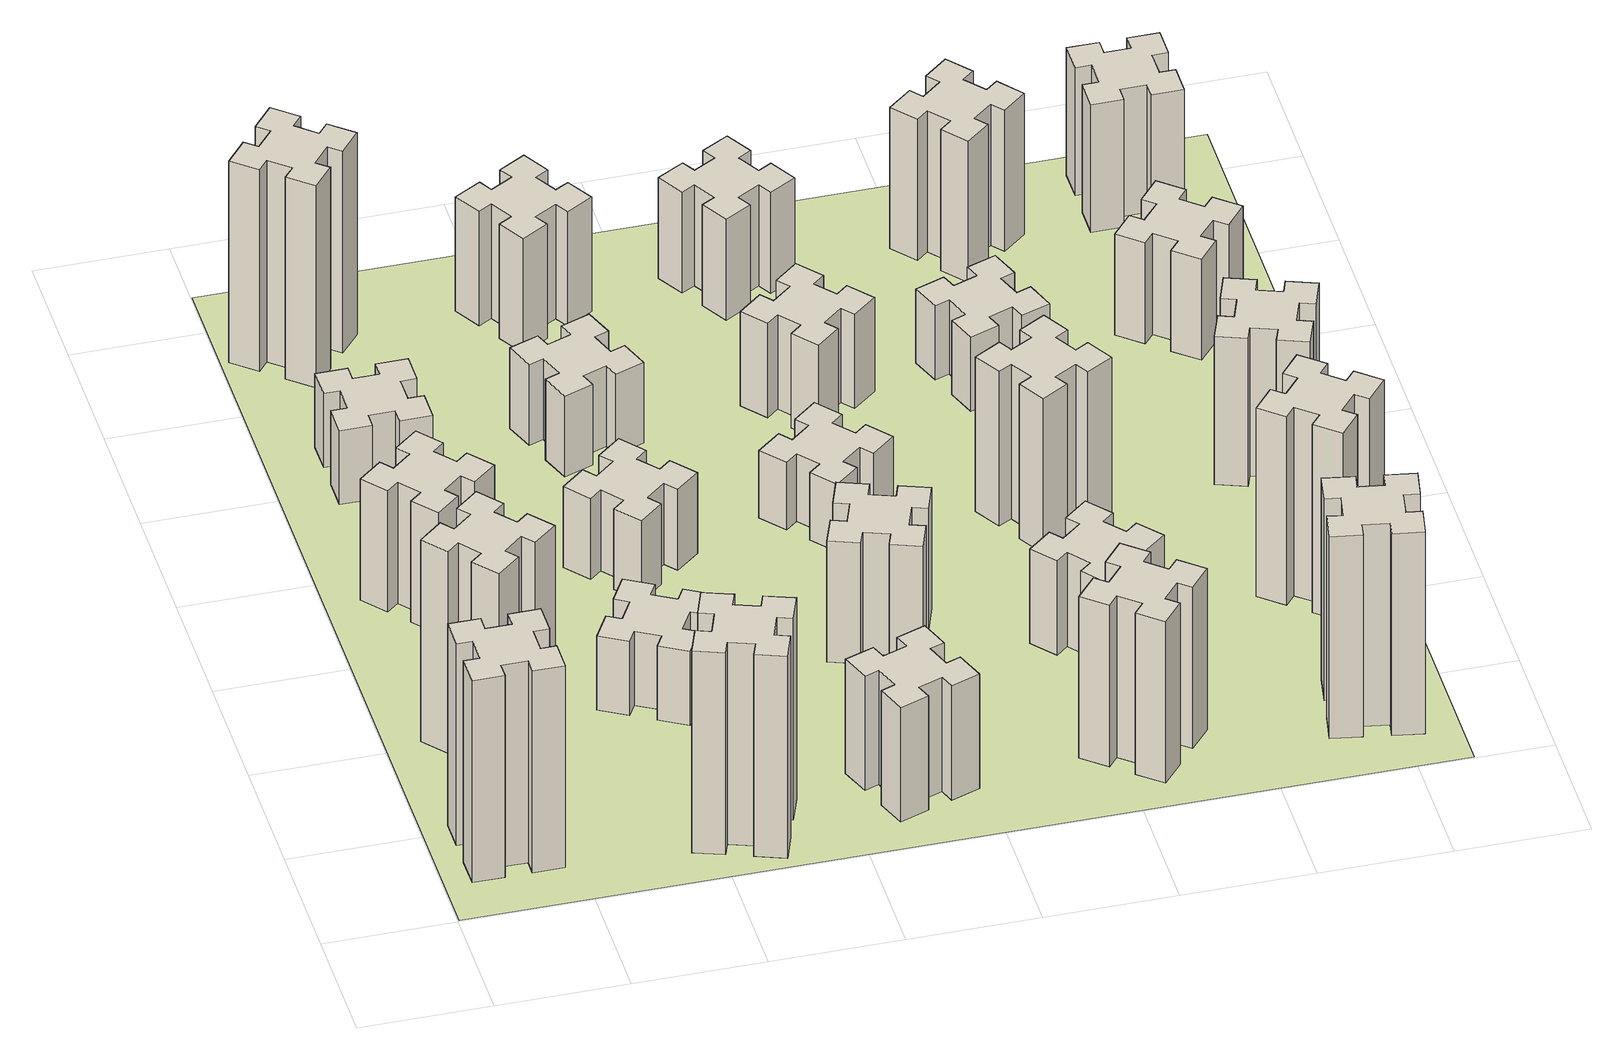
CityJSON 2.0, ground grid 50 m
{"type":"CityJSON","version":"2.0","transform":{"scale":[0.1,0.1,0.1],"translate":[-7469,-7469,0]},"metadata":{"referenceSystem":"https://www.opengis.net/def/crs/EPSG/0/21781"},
"CityObjects":{
"building1":{"type":"Building","attributes":{"class":"1000","function":"1000","usage":"1000","yearOfConstruction":2016,"roofType":"1000","measuredHeight":90,"storeysAboveGround":30,"storeysBelowGround":0},"geometry":[{"type":"Solid","lod":"1","boundaries":[[[[0,1,2,3,4,5,6,7,8,9,10,11,12,13,14,15,16,17,18,19]],[[17,16,20,21]],[[16,15,22,20]],[[15,14,23,22]],[[14,13,24,23]],[[13,12,25,24]],[[12,11,26,25]],[[11,10,27,26]],[[10,9,28,27]],[[9,8,29,28]],[[8,7,30,29]],[[7,6,31,30]],[[6,5,32,31]],[[5,4,33,32]],[[4,3,34,33]],[[3,2,35,34]],[[2,1,36,35]],[[1,0,37,36]],[[0,19,38,37]],[[19,18,39,38]],[[18,17,21,39]],[[24,25,26,27,28,29,30,31,32,33,34,35,36,37,38,39,21,20,22,23]]]]}]},
"building2":{"type":"Building","attributes":{"class":"1000","function":"1000","usage":"1000","yearOfConstruction":2016,"roofType":"1000","measuredHeight":90,"storeysAboveGround":30,"storeysBelowGround":0},"geometry":[{"type":"Solid","lod":"1","boundaries":[[[[40,41,42,43,44,45,46,47,48,49,50,51,52,53,54,55,56,57,58,59]],[[57,56,60,61]],[[56,55,62,60]],[[55,54,63,62]],[[54,53,64,63]],[[53,52,65,64]],[[52,51,66,65]],[[51,50,67,66]],[[50,49,68,67]],[[49,48,69,68]],[[48,47,70,69]],[[47,46,71,70]],[[46,45,72,71]],[[45,44,73,72]],[[44,43,74,73]],[[43,42,75,74]],[[42,41,76,75]],[[41,40,77,76]],[[40,59,78,77]],[[59,58,79,78]],[[58,57,61,79]],[[64,65,66,67,68,69,70,71,72,73,74,75,76,77,78,79,61,60,62,63]]]]}]},
"building3":{"type":"Building","attributes":{"class":"1000","function":"1000","usage":"1000","yearOfConstruction":2016,"roofType":"1000","measuredHeight":54,"storeysAboveGround":30,"storeysBelowGround":0},"geometry":[{"type":"Solid","lod":"1","boundaries":[[[[80,81,82,83,84,85,86,87,88,89,90,91,92,93,94,95,96,97,98,99]],[[97,96,100,101]],[[96,95,102,100]],[[95,94,103,102]],[[94,93,104,103]],[[93,92,105,104]],[[92,91,106,105]],[[91,90,107,106]],[[90,89,108,107]],[[89,88,109,108]],[[88,87,110,109]],[[87,86,111,110]],[[86,85,112,111]],[[85,84,113,112]],[[84,83,114,113]],[[83,82,115,114]],[[82,81,116,115]],[[81,80,117,116]],[[80,99,118,117]],[[99,98,119,118]],[[98,97,101,119]],[[104,105,106,107,108,109,110,111,112,113,114,115,116,117,118,119,101,100,102,103]]]]}]},
"building4":{"type":"Building","attributes":{"class":"1000","function":"1000","usage":"1000","yearOfConstruction":2016,"roofType":"1000","measuredHeight":33,"storeysAboveGround":30,"storeysBelowGround":0},"geometry":[{"type":"Solid","lod":"1","boundaries":[[[[120,121,122,123,124,125,126,127,128,129,130,131,132,133,134,135,136,137,138,139]],[[137,136,140,141]],[[136,135,142,140]],[[135,134,143,142]],[[134,133,144,143]],[[133,132,145,144]],[[132,131,146,145]],[[131,130,147,146]],[[130,129,148,147]],[[129,128,149,148]],[[128,127,150,149]],[[127,126,151,150]],[[126,125,152,151]],[[125,124,153,152]],[[124,123,154,153]],[[123,122,155,154]],[[122,121,156,155]],[[121,120,157,156]],[[120,139,158,157]],[[139,138,159,158]],[[138,137,141,159]],[[144,145,146,147,148,149,150,151,152,153,154,155,156,157,158,159,141,140,142,143]]]]}]},
"building5":{"type":"Building","attributes":{"class":"1000","function":"1000","usage":"1000","yearOfConstruction":2016,"roofType":"1000","measuredHeight":90,"storeysAboveGround":30,"storeysBelowGround":0},"geometry":[{"type":"Solid","lod":"1","boundaries":[[[[160,161,162,163,164,165,166,167,168,169,170,171,172,173,174,175,176,177,178,179]],[[177,176,180,181]],[[176,175,182,180]],[[175,174,183,182]],[[174,173,184,183]],[[173,172,185,184]],[[172,171,186,185]],[[171,170,187,186]],[[170,169,188,187]],[[169,168,189,188]],[[168,167,190,189]],[[167,166,191,190]],[[166,165,192,191]],[[165,164,193,192]],[[164,163,194,193]],[[163,162,195,194]],[[162,161,196,195]],[[161,160,197,196]],[[160,179,198,197]],[[179,178,199,198]],[[178,177,181,199]],[[184,185,186,187,188,189,190,191,192,193,194,195,196,197,198,199,181,180,182,183]]]]}]},
"building6":{"type":"Building","attributes":{"class":"1000","function":"1000","usage":"1000","yearOfConstruction":2016,"roofType":"1000","measuredHeight":90,"storeysAboveGround":30,"storeysBelowGround":0},"geometry":[{"type":"Solid","lod":"1","boundaries":[[[[200,201,202,203,204,205,206,207,208,209,210,211,212,213,214,215,216,217,218,219]],[[217,216,220,221]],[[216,215,222,220]],[[215,214,223,222]],[[214,213,224,223]],[[213,212,225,224]],[[212,211,226,225]],[[211,210,227,226]],[[210,209,228,227]],[[209,208,229,228]],[[208,207,230,229]],[[207,206,231,230]],[[206,205,232,231]],[[205,204,233,232]],[[204,203,234,233]],[[203,202,235,234]],[[202,201,236,235]],[[201,200,237,236]],[[200,219,238,237]],[[219,218,239,238]],[[218,217,221,239]],[[224,225,226,227,228,229,230,231,232,233,234,235,236,237,238,239,221,220,222,223]]]]}]},
"building7":{"type":"Building","attributes":{"class":"1000","function":"1000","usage":"1000","yearOfConstruction":2016,"roofType":"1000","measuredHeight":33,"storeysAboveGround":30,"storeysBelowGround":0},"geometry":[{"type":"Solid","lod":"1","boundaries":[[[[240,241,242,243,244,245,246,247,248,249,250,251,252,253,254,255,256,257,258,259]],[[257,256,260,261]],[[256,255,262,260]],[[255,254,263,262]],[[254,253,264,263]],[[253,252,265,264]],[[252,251,266,265]],[[251,250,267,266]],[[250,249,268,267]],[[249,248,269,268]],[[248,247,270,269]],[[247,246,271,270]],[[246,245,272,271]],[[245,244,273,272]],[[244,243,274,273]],[[243,242,275,274]],[[242,241,276,275]],[[241,240,277,276]],[[240,259,278,277]],[[259,258,279,278]],[[258,257,261,279]],[[264,265,266,267,268,269,270,271,272,273,274,275,276,277,278,279,261,260,262,263]]]]}]},
"building8":{"type":"Building","attributes":{"class":"1000","function":"1000","usage":"1000","yearOfConstruction":2016,"roofType":"1000","measuredHeight":36,"storeysAboveGround":30,"storeysBelowGround":0},"geometry":[{"type":"Solid","lod":"1","boundaries":[[[[280,281,282,283,284,285,286,287,288,289,290,291,292,293,294,295,296,297,298,299]],[[297,296,300,301]],[[296,295,302,300]],[[295,294,303,302]],[[294,293,304,303]],[[293,292,305,304]],[[292,291,306,305]],[[291,290,307,306]],[[290,289,308,307]],[[289,288,309,308]],[[288,287,310,309]],[[287,286,311,310]],[[286,285,312,311]],[[285,284,313,312]],[[284,283,314,313]],[[283,282,315,314]],[[282,281,316,315]],[[281,280,317,316]],[[280,299,318,317]],[[299,298,319,318]],[[298,297,301,319]],[[304,305,306,307,308,309,310,311,312,313,314,315,316,317,318,319,301,300,302,303]]]]}]},
"building9":{"type":"Building","attributes":{"class":"1000","function":"1000","usage":"1000","yearOfConstruction":2016,"roofType":"1000","measuredHeight":51,"storeysAboveGround":30,"storeysBelowGround":0},"geometry":[{"type":"Solid","lod":"1","boundaries":[[[[320,321,322,323,324,325,326,327,328,329,330,331,332,333,334,335,336,337,338,339]],[[337,336,340,341]],[[336,335,342,340]],[[335,334,343,342]],[[334,333,344,343]],[[333,332,345,344]],[[332,331,346,345]],[[331,330,347,346]],[[330,329,348,347]],[[329,328,349,348]],[[328,327,350,349]],[[327,326,351,350]],[[326,325,352,351]],[[325,324,353,352]],[[324,323,354,353]],[[323,322,355,354]],[[322,321,356,355]],[[321,320,357,356]],[[320,339,358,357]],[[339,338,359,358]],[[338,337,341,359]],[[344,345,346,347,348,349,350,351,352,353,354,355,356,357,358,359,341,340,342,343]]]]}]},
"building10":{"type":"Building","attributes":{"class":"1000","function":"1000","usage":"1000","yearOfConstruction":2016,"roofType":"1000","measuredHeight":36,"storeysAboveGround":30,"storeysBelowGround":0},"geometry":[{"type":"Solid","lod":"1","boundaries":[[[[360,361,362,363,364,365,366,367,368,369,370,371,372,373,374,375,376,377,378,379]],[[377,376,380,381]],[[376,375,382,380]],[[375,374,383,382]],[[374,373,384,383]],[[373,372,385,384]],[[372,371,386,385]],[[371,370,387,386]],[[370,369,388,387]],[[369,368,389,388]],[[368,367,390,389]],[[367,366,391,390]],[[366,365,392,391]],[[365,364,393,392]],[[364,363,394,393]],[[363,362,395,394]],[[362,361,396,395]],[[361,360,397,396]],[[360,379,398,397]],[[379,378,399,398]],[[378,377,381,399]],[[384,385,386,387,388,389,390,391,392,393,394,395,396,397,398,399,381,380,382,383]]]]}]},
"building11":{"type":"Building","attributes":{"class":"1000","function":"1000","usage":"1000","yearOfConstruction":2016,"roofType":"1000","measuredHeight":51,"storeysAboveGround":30,"storeysBelowGround":0},"geometry":[{"type":"Solid","lod":"1","boundaries":[[[[400,401,402,403,404,405,406,407,408,409,410,411,412,413,414,415,416,417,418,419]],[[417,416,420,421]],[[416,415,422,420]],[[415,414,423,422]],[[414,413,424,423]],[[413,412,425,424]],[[412,411,426,425]],[[411,410,427,426]],[[410,409,428,427]],[[409,408,429,428]],[[408,407,430,429]],[[407,406,431,430]],[[406,405,432,431]],[[405,404,433,432]],[[404,403,434,433]],[[403,402,435,434]],[[402,401,436,435]],[[401,400,437,436]],[[400,419,438,437]],[[419,418,439,438]],[[418,417,421,439]],[[424,425,426,427,428,429,430,431,432,433,434,435,436,437,438,439,421,420,422,423]]]]}]},
"building12":{"type":"Building","attributes":{"class":"1000","function":"1000","usage":"1000","yearOfConstruction":2016,"roofType":"1000","measuredHeight":54,"storeysAboveGround":30,"storeysBelowGround":0},"geometry":[{"type":"Solid","lod":"1","boundaries":[[[[440,441,442,443,444,445,446,447,448,449,450,451,452,453,454,455,456,457,458,459]],[[457,456,460,461]],[[456,455,462,460]],[[455,454,463,462]],[[454,453,464,463]],[[453,452,465,464]],[[452,451,466,465]],[[451,450,467,466]],[[450,449,468,467]],[[449,448,469,468]],[[448,447,470,469]],[[447,446,471,470]],[[446,445,472,471]],[[445,444,473,472]],[[444,443,474,473]],[[443,442,475,474]],[[442,441,476,475]],[[441,440,477,476]],[[440,459,478,477]],[[459,458,479,478]],[[458,457,461,479]],[[464,465,466,467,468,469,470,471,472,473,474,475,476,477,478,479,461,460,462,463]]]]}]},
"building13":{"type":"Building","attributes":{"class":"1000","function":"1000","usage":"1000","yearOfConstruction":2016,"roofType":"1000","measuredHeight":30,"storeysAboveGround":30,"storeysBelowGround":0},"geometry":[{"type":"Solid","lod":"1","boundaries":[[[[480,481,482,483,484,485,486,487,488,489,490,491,492,493,494,495,496,497,498,499]],[[497,496,500,501]],[[496,495,502,500]],[[495,494,503,502]],[[494,493,504,503]],[[493,492,505,504]],[[492,491,506,505]],[[491,490,507,506]],[[490,489,508,507]],[[489,488,509,508]],[[488,487,510,509]],[[487,486,511,510]],[[486,485,512,511]],[[485,484,513,512]],[[484,483,514,513]],[[483,482,515,514]],[[482,481,516,515]],[[481,480,517,516]],[[480,499,518,517]],[[499,498,519,518]],[[498,497,501,519]],[[504,505,506,507,508,509,510,511,512,513,514,515,516,517,518,519,501,500,502,503]]]]}]},
"building14":{"type":"Building","attributes":{"class":"1000","function":"1000","usage":"1000","yearOfConstruction":2016,"roofType":"1000","measuredHeight":72,"storeysAboveGround":30,"storeysBelowGround":0},"geometry":[{"type":"Solid","lod":"1","boundaries":[[[[520,521,522,523,524,525,526,527,528,529,530,531,532,533,534,535,536,537,538,539]],[[537,536,540,541]],[[536,535,542,540]],[[535,534,543,542]],[[534,533,544,543]],[[533,532,545,544]],[[532,531,546,545]],[[531,530,547,546]],[[530,529,548,547]],[[529,528,549,548]],[[528,527,550,549]],[[527,526,551,550]],[[526,525,552,551]],[[525,524,553,552]],[[524,523,554,553]],[[523,522,555,554]],[[522,521,556,555]],[[521,520,557,556]],[[520,539,558,557]],[[539,538,559,558]],[[538,537,541,559]],[[544,545,546,547,548,549,550,551,552,553,554,555,556,557,558,559,541,540,542,543]]]]}]},
"building15":{"type":"Building","attributes":{"class":"1000","function":"1000","usage":"1000","yearOfConstruction":2016,"roofType":"1000","measuredHeight":42,"storeysAboveGround":30,"storeysBelowGround":0},"geometry":[{"type":"Solid","lod":"1","boundaries":[[[[560,561,562,563,564,565,566,567,568,569,570,571,572,573,574,575,576,577,578,579]],[[577,576,580,581]],[[576,575,582,580]],[[575,574,583,582]],[[574,573,584,583]],[[573,572,585,584]],[[572,571,586,585]],[[571,570,587,586]],[[570,569,588,587]],[[569,568,589,588]],[[568,567,590,589]],[[567,566,591,590]],[[566,565,592,591]],[[565,564,593,592]],[[564,563,594,593]],[[563,562,595,594]],[[562,561,596,595]],[[561,560,597,596]],[[560,579,598,597]],[[579,578,599,598]],[[578,577,581,599]],[[584,585,586,587,588,589,590,591,592,593,594,595,596,597,598,599,581,580,582,583]]]]}]},
"building16":{"type":"Building","attributes":{"class":"1000","function":"1000","usage":"1000","yearOfConstruction":2016,"roofType":"1000","measuredHeight":45,"storeysAboveGround":30,"storeysBelowGround":0},"geometry":[{"type":"Solid","lod":"1","boundaries":[[[[600,601,602,603,604,605,606,607,608,609,610,611,612,613,614,615,616,617,618,619]],[[617,616,620,621]],[[616,615,622,620]],[[615,614,623,622]],[[614,613,624,623]],[[613,612,625,624]],[[612,611,626,625]],[[611,610,627,626]],[[610,609,628,627]],[[609,608,629,628]],[[608,607,630,629]],[[607,606,631,630]],[[606,605,632,631]],[[605,604,633,632]],[[604,603,634,633]],[[603,602,635,634]],[[602,601,636,635]],[[601,600,637,636]],[[600,619,638,637]],[[619,618,639,638]],[[618,617,621,639]],[[624,625,626,627,628,629,630,631,632,633,634,635,636,637,638,639,621,620,622,623]]]]}]},
"building17":{"type":"Building","attributes":{"class":"1000","function":"1000","usage":"1000","yearOfConstruction":2016,"roofType":"1000","measuredHeight":42,"storeysAboveGround":30,"storeysBelowGround":0},"geometry":[{"type":"Solid","lod":"1","boundaries":[[[[640,641,642,643,644,645,646,647,648,649,650,651,652,653,654,655,656,657,658,659]],[[657,656,660,661]],[[656,655,662,660]],[[655,654,663,662]],[[654,653,664,663]],[[653,652,665,664]],[[652,651,666,665]],[[651,650,667,666]],[[650,649,668,667]],[[649,648,669,668]],[[648,647,670,669]],[[647,646,671,670]],[[646,645,672,671]],[[645,644,673,672]],[[644,643,674,673]],[[643,642,675,674]],[[642,641,676,675]],[[641,640,677,676]],[[640,659,678,677]],[[659,658,679,678]],[[658,657,661,679]],[[664,665,666,667,668,669,670,671,672,673,674,675,676,677,678,679,661,660,662,663]]]]}]},
"building18":{"type":"Building","attributes":{"class":"1000","function":"1000","usage":"1000","yearOfConstruction":2016,"roofType":"1000","measuredHeight":69,"storeysAboveGround":30,"storeysBelowGround":0},"geometry":[{"type":"Solid","lod":"1","boundaries":[[[[680,681,682,683,684,685,686,687,688,689,690,691,692,693,694,695,696,697,698,699]],[[697,696,700,701]],[[696,695,702,700]],[[695,694,703,702]],[[694,693,704,703]],[[693,692,705,704]],[[692,691,706,705]],[[691,690,707,706]],[[690,689,708,707]],[[689,688,709,708]],[[688,687,710,709]],[[687,686,711,710]],[[686,685,712,711]],[[685,684,713,712]],[[684,683,714,713]],[[683,682,715,714]],[[682,681,716,715]],[[681,680,717,716]],[[680,699,718,717]],[[699,698,719,718]],[[698,697,701,719]],[[704,705,706,707,708,709,710,711,712,713,714,715,716,717,718,719,701,700,702,703]]]]}]},
"building19":{"type":"Building","attributes":{"class":"1000","function":"1000","usage":"1000","yearOfConstruction":2016,"roofType":"1000","measuredHeight":33,"storeysAboveGround":30,"storeysBelowGround":0},"geometry":[{"type":"Solid","lod":"1","boundaries":[[[[720,721,722,723,724,725,726,727,728,729,730,731,732,733,734,735,736,737,738,739]],[[737,736,740,741]],[[736,735,742,740]],[[735,734,743,742]],[[734,733,744,743]],[[733,732,745,744]],[[732,731,746,745]],[[731,730,747,746]],[[730,729,748,747]],[[729,728,749,748]],[[728,727,750,749]],[[727,726,751,750]],[[726,725,752,751]],[[725,724,753,752]],[[724,723,754,753]],[[723,722,755,754]],[[722,721,756,755]],[[721,720,757,756]],[[720,739,758,757]],[[739,738,759,758]],[[738,737,741,759]],[[744,745,746,747,748,749,750,751,752,753,754,755,756,757,758,759,741,740,742,743]]]]}]},
"building20":{"type":"Building","attributes":{"class":"1000","function":"1000","usage":"1000","yearOfConstruction":2016,"roofType":"1000","measuredHeight":90,"storeysAboveGround":30,"storeysBelowGround":0},"geometry":[{"type":"Solid","lod":"1","boundaries":[[[[760,761,762,763,764,765,766,767,768,769,770,771,772,773,774,775,776,777,778,779]],[[777,776,780,781]],[[776,775,782,780]],[[775,774,783,782]],[[774,773,784,783]],[[773,772,785,784]],[[772,771,786,785]],[[771,770,787,786]],[[770,769,788,787]],[[769,768,789,788]],[[768,767,790,789]],[[767,766,791,790]],[[766,765,792,791]],[[765,764,793,792]],[[764,763,794,793]],[[763,762,795,794]],[[762,761,796,795]],[[761,760,797,796]],[[760,779,798,797]],[[779,778,799,798]],[[778,777,781,799]],[[784,785,786,787,788,789,790,791,792,793,794,795,796,797,798,799,781,780,782,783]]]]}]},
"building21":{"type":"Building","attributes":{"class":"1000","function":"1000","usage":"1000","yearOfConstruction":2016,"roofType":"1000","measuredHeight":63,"storeysAboveGround":30,"storeysBelowGround":0},"geometry":[{"type":"Solid","lod":"1","boundaries":[[[[800,801,802,803,804,805,806,807,808,809,810,811,812,813,814,815,816,817,818,819]],[[817,816,820,821]],[[816,815,822,820]],[[815,814,823,822]],[[814,813,824,823]],[[813,812,825,824]],[[812,811,826,825]],[[811,810,827,826]],[[810,809,828,827]],[[809,808,829,828]],[[808,807,830,829]],[[807,806,831,830]],[[806,805,832,831]],[[805,804,833,832]],[[804,803,834,833]],[[803,802,835,834]],[[802,801,836,835]],[[801,800,837,836]],[[800,819,838,837]],[[819,818,839,838]],[[818,817,821,839]],[[824,825,826,827,828,829,830,831,832,833,834,835,836,837,838,839,821,820,822,823]]]]}]},
"building22":{"type":"Building","attributes":{"class":"1000","function":"1000","usage":"1000","yearOfConstruction":2016,"roofType":"1000","measuredHeight":84,"storeysAboveGround":30,"storeysBelowGround":0},"geometry":[{"type":"Solid","lod":"1","boundaries":[[[[840,841,842,843,844,845,846,847,848,849,850,851,852,853,854,855,856,857,858,859]],[[857,856,860,861]],[[856,855,862,860]],[[855,854,863,862]],[[854,853,864,863]],[[853,852,865,864]],[[852,851,866,865]],[[851,850,867,866]],[[850,849,868,867]],[[849,848,869,868]],[[848,847,870,869]],[[847,846,871,870]],[[846,845,872,871]],[[845,844,873,872]],[[844,843,874,873]],[[843,842,875,874]],[[842,841,876,875]],[[841,840,877,876]],[[840,859,878,877]],[[859,858,879,878]],[[858,857,861,879]],[[864,865,866,867,868,869,870,871,872,873,874,875,876,877,878,879,861,860,862,863]]]]}]},
"building23":{"type":"Building","attributes":{"class":"1000","function":"1000","usage":"1000","yearOfConstruction":2016,"roofType":"1000","measuredHeight":66,"storeysAboveGround":30,"storeysBelowGround":0},"geometry":[{"type":"Solid","lod":"1","boundaries":[[[[880,881,882,883,884,885,886,887,888,889,890,891,892,893,894,895,896,897,898,899]],[[897,896,900,901]],[[896,895,902,900]],[[895,894,903,902]],[[894,893,904,903]],[[893,892,905,904]],[[892,891,906,905]],[[891,890,907,906]],[[890,889,908,907]],[[889,888,909,908]],[[888,887,910,909]],[[887,886,911,910]],[[886,885,912,911]],[[885,884,913,912]],[[884,883,914,913]],[[883,882,915,914]],[[882,881,916,915]],[[881,880,917,916]],[[880,899,918,917]],[[899,898,919,918]],[[898,897,901,919]],[[904,905,906,907,908,909,910,911,912,913,914,915,916,917,918,919,901,900,902,903]]]]}]},
"building24":{"type":"Building","attributes":{"class":"1000","function":"1000","usage":"1000","yearOfConstruction":2016,"roofType":"1000","measuredHeight":45,"storeysAboveGround":30,"storeysBelowGround":0},"geometry":[{"type":"Solid","lod":"1","boundaries":[[[[920,921,922,923,924,925,926,927,928,929,930,931,932,933,934,935,936,937,938,939]],[[937,936,940,941]],[[936,935,942,940]],[[935,934,943,942]],[[934,933,944,943]],[[933,932,945,944]],[[932,931,946,945]],[[931,930,947,946]],[[930,929,948,947]],[[929,928,949,948]],[[928,927,950,949]],[[927,926,951,950]],[[926,925,952,951]],[[925,924,953,952]],[[924,923,954,953]],[[923,922,955,954]],[[922,921,956,955]],[[921,920,957,956]],[[920,939,958,957]],[[939,938,959,958]],[[938,937,941,959]],[[944,945,946,947,948,949,950,951,952,953,954,955,956,957,958,959,941,940,942,943]]]]}]},
"building25":{"type":"Building","attributes":{"class":"1000","function":"1000","usage":"1000","yearOfConstruction":2016,"roofType":"1000","measuredHeight":57,"storeysAboveGround":30,"storeysBelowGround":0},"geometry":[{"type":"Solid","lod":"1","boundaries":[[[[960,961,962,963,964,965,966,967,968,969,970,971,972,973,974,975,976,977,978,979]],[[977,976,980,981]],[[976,975,982,980]],[[975,974,983,982]],[[974,973,984,983]],[[973,972,985,984]],[[972,971,986,985]],[[971,970,987,986]],[[970,969,988,987]],[[969,968,989,988]],[[968,967,990,989]],[[967,966,991,990]],[[966,965,992,991]],[[965,964,993,992]],[[964,963,994,993]],[[963,962,995,994]],[[962,961,996,995]],[[961,960,997,996]],[[960,979,998,997]],[[979,978,999,998]],[[978,977,981,999]],[[984,985,986,987,988,989,990,991,992,993,994,995,996,997,998,999,981,980,982,983]]]]}]},
"landuse1":{"type":"LandUse","attributes":{"name":"plot1","function":"1010"},"geometry":[{"type":"MultiSurface","lod":"1","boundaries":[[[1000,1001,1002,1003]]]}]}
},
"vertices":[
[165,425,0],[165,325,0],[105,325,0],[105,205,0],[225,205,0],[225,265,0],[325,265,0],[325,205,0],[445,205,0],[445,325,0],[385,325,0],[385,425,0],[445,425,0],[445,545,0],[325,545,0],[325,485,0],[225,485,0],[225,545,0],[105,545,0],[105,425,0],[225,485,900],[225,545,900],[325,485,900],[325,545,900],[445,545,900],[445,425,900],[385,425,900],[385,325,900],[445,325,900],[445,205,900],[325,205,900],[325,265,900],[225,265,900],[225,205,900],[105,205,900],[105,325,900],[165,325,900],[165,425,900],[105,425,900],[105,545,900],
[492,1048,0],[427,1124,0],[473,1163,0],[396,1255,0],[304,1178,0],[343,1132,0],[266,1067,0],[228,1113,0],[136,1036,0],[213,944,0],[259,983,0],[323,906,0],[277,868,0],[354,776,0],[446,853,0],[408,899,0],[484,963,0],[523,917,0],[615,994,0],[538,1086,0],[484,963,900],[523,917,900],[408,899,900],[446,853,900],[354,776,900],[277,868,900],[323,906,900],[259,983,900],[213,944,900],[136,1036,900],[228,1113,900],[266,1067,900],[343,1132,900],[304,1178,900],[396,1255,900],[473,1163,900],[427,1124,900],[492,1048,900],[538,1086,900],[615,994,900],
[492,1888,0],[427,1964,0],[473,2003,0],[396,2095,0],[304,2018,0],[343,1972,0],[266,1907,0],[228,1953,0],[136,1876,0],[213,1784,0],[259,1823,0],[323,1746,0],[277,1708,0],[354,1616,0],[446,1693,0],[408,1739,0],[484,1803,0],[523,1757,0],[615,1834,0],[538,1926,0],[484,1803,540],[523,1757,540],[408,1739,540],[446,1693,540],[354,1616,540],[277,1708,540],[323,1746,540],[259,1823,540],[213,1784,540],[136,1876,540],[228,1953,540],[266,1907,540],[343,1972,540],[304,2018,540],[396,2095,540],[473,2003,540],[427,1964,540],[492,1888,540],[538,1926,540],[615,1834,540],
[485,2545,0],[485,2645,0],[545,2645,0],[545,2765,0],[425,2765,0],[425,2705,0],[325,2705,0],[325,2765,0],[205,2765,0],[205,2645,0],[265,2645,0],[265,2545,0],[205,2545,0],[205,2425,0],[325,2425,0],[325,2485,0],[425,2485,0],[425,2425,0],[545,2425,0],[545,2545,0],[425,2485,330],[425,2425,330],[325,2485,330],[325,2425,330],[205,2425,330],[205,2545,330],[265,2545,330],[265,2645,330],[205,2645,330],[205,2765,330],[325,2765,330],[325,2705,330],[425,2705,330],[425,2765,330],[545,2765,330],[545,2645,330],[485,2645,330],[485,2545,330],[545,2545,330],[545,2425,330],
[1029,360,0],[995,266,0],[939,287,0],[897,174,0],[1010,133,0],[1031,189,0],[1125,155,0],[1104,99,0],[1217,57,0],[1258,170,0],[1202,191,0],[1236,285,0],[1292,264,0],[1333,377,0],[1220,418,0],[1200,362,0],[1106,396,0],[1127,452,0],[1014,493,0],[973,380,0],[1106,396,900],[1127,452,900],[1200,362,900],[1220,418,900],[1333,377,900],[1292,264,900],[1236,285,900],[1202,191,900],[1258,170,900],[1217,57,900],[1104,99,900],[1125,155,900],[1031,189,900],[1010,133,900],[897,174,900],[939,287,900],[995,266,900],[1029,360,900],[973,380,900],[1014,493,900],
[384,3387,0],[308,3452,0],[346,3498,0],[254,3575,0],[177,3483,0],[223,3444,0],[159,3368,0],[113,3406,0],[36,3314,0],[128,3237,0],[166,3283,0],[243,3219,0],[204,3173,0],[296,3096,0],[373,3188,0],[327,3226,0],[392,3303,0],[438,3264,0],[515,3356,0],[423,3433,0],[392,3303,900],[438,3264,900],[327,3226,900],[373,3188,900],[296,3096,900],[204,3173,900],[243,3219,900],[166,3283,900],[128,3237,900],[36,3314,900],[113,3406,900],[159,3368,900],[223,3444,900],[177,3483,900],[254,3575,900],[346,3498,900],[308,3452,900],[384,3387,900],[423,3433,900],[515,3356,900],
[1086,1017,0],[1136,1104,0],[1188,1074,0],[1248,1178,0],[1144,1238,0],[1114,1186,0],[1027,1236,0],[1057,1288,0],[953,1348,0],[893,1244,0],[945,1214,0],[895,1127,0],[843,1157,0],[783,1053,0],[887,993,0],[917,1045,0],[1004,995,0],[974,943,0],[1078,883,0],[1138,987,0],[1004,995,330],[974,943,330],[917,1045,330],[887,993,330],[783,1053,330],[843,1157,330],[895,1127,330],[945,1214,330],[893,1244,330],[953,1348,330],[1057,1288,330],[1027,1236,330],[1114,1186,330],[1144,1238,330],[1248,1178,330],[1188,1074,330],[1136,1104,330],[1086,1017,330],[1138,987,330],[1078,883,330],
[1083,1972,0],[1006,1907,0],[968,1953,0],[876,1876,0],[953,1784,0],[999,1823,0],[1063,1746,0],[1017,1708,0],[1094,1616,0],[1186,1693,0],[1148,1739,0],[1224,1803,0],[1263,1757,0],[1355,1834,0],[1278,1926,0],[1232,1888,0],[1167,1964,0],[1213,2003,0],[1136,2095,0],[1044,2018,0],[1167,1964,360],[1213,2003,360],[1232,1888,360],[1278,1926,360],[1355,1834,360],[1263,1757,360],[1224,1803,360],[1148,1739,360],[1186,1693,360],[1094,1616,360],[1017,1708,360],[1063,1746,360],[999,1823,360],[953,1784,360],[876,1876,360],[968,1953,360],[1006,1907,360],[1083,1972,360],[1044,2018,360],[1136,2095,360],
[1765,496,0],[1671,462,0],[1650,518,0],[1537,477,0],[1579,364,0],[1635,385,0],[1669,291,0],[1613,270,0],[1654,157,0],[1767,199,0],[1746,255,0],[1840,289,0],[1860,233,0],[1973,274,0],[1932,387,0],[1876,366,0],[1842,460,0],[1898,480,0],[1857,593,0],[1744,552,0],[1842,460,510],[1898,480,510],[1876,366,510],[1932,387,510],[1973,274,510],[1860,233,510],[1840,289,510],[1746,255,510],[1767,199,510],[1654,157,510],[1613,270,510],[1669,291,510],[1635,385,510],[1579,364,510],[1537,477,510],[1650,518,510],[1671,462,510],[1765,496,510],[1744,552,510],[1857,593,510],
[1106,2475,0],[1200,2509,0],[1220,2453,0],[1333,2494,0],[1292,2607,0],[1236,2586,0],[1202,2680,0],[1258,2700,0],[1217,2813,0],[1104,2772,0],[1125,2716,0],[1031,2682,0],[1010,2738,0],[897,2697,0],[939,2584,0],[995,2605,0],[1029,2511,0],[973,2490,0],[1014,2377,0],[1127,2419,0],[1029,2511,360],[973,2490,360],[995,2605,360],[939,2584,360],[897,2697,360],[1010,2738,360],[1031,2682,360],[1125,2716,360],[1104,2772,360],[1217,2813,360],[1258,2700,360],[1202,2680,360],[1236,2586,360],[1292,2607,360],[1333,2494,360],[1220,2453,360],[1200,2509,360],[1106,2475,360],[1127,2419,360],[1014,2377,360],
[995,3324,0],[1045,3237,0],[993,3207,0],[1053,3103,0],[1157,3163,0],[1127,3215,0],[1214,3265,0],[1244,3213,0],[1348,3273,0],[1288,3377,0],[1236,3347,0],[1186,3434,0],[1238,3464,0],[1178,3568,0],[1074,3508,0],[1104,3456,0],[1017,3406,0],[987,3458,0],[883,3398,0],[943,3294,0],[1017,3406,510],[987,3458,510],[1104,3456,510],[1074,3508,510],[1178,3568,510],[1238,3464,510],[1186,3434,510],[1236,3347,510],[1288,3377,510],[1348,3273,510],[1244,3213,510],[1214,3265,510],[1127,3215,510],[1157,3163,510],[1053,3103,510],[993,3207,510],[1045,3237,510],[995,3324,510],[943,3294,510],[883,3398,510],
[1769,1300,0],[1735,1206,0],[1679,1227,0],[1637,1114,0],[1750,1073,0],[1771,1129,0],[1865,1095,0],[1844,1039,0],[1957,997,0],[1998,1110,0],[1942,1131,0],[1976,1225,0],[2032,1204,0],[2073,1317,0],[1960,1358,0],[1940,1302,0],[1846,1336,0],[1867,1392,0],[1754,1433,0],[1713,1320,0],[1846,1336,540],[1867,1392,540],[1940,1302,540],[1960,1358,540],[2073,1317,540],[2032,1204,540],[1976,1225,540],[1942,1131,540],[1998,1110,540],[1957,997,540],[1844,1039,540],[1865,1095,540],[1771,1129,540],[1750,1073,540],[1637,1114,540],[1679,1227,540],[1735,1206,540],[1769,1300,540],[1713,1320,540],[1754,1433,540],
[1972,1988,0],[1907,2064,0],[1953,2103,0],[1876,2195,0],[1784,2118,0],[1823,2072,0],[1746,2007,0],[1708,2053,0],[1616,1976,0],[1693,1884,0],[1739,1923,0],[1803,1846,0],[1757,1808,0],[1834,1716,0],[1926,1793,0],[1888,1839,0],[1964,1903,0],[2003,1857,0],[2095,1934,0],[2018,2026,0],[1964,1903,300],[2003,1857,300],[1888,1839,300],[1926,1793,300],[1834,1716,300],[1757,1808,300],[1803,1846,300],[1739,1923,300],[1693,1884,300],[1616,1976,300],[1708,2053,300],[1746,2007,300],[1823,2072,300],[1784,2118,300],[1876,2195,300],[1953,2103,300],[1907,2064,300],[1972,1988,300],[2018,2026,300],[2095,1934,300],
[2486,323,0],[2563,259,0],[2524,213,0],[2616,136,0],[2693,228,0],[2647,266,0],[2712,343,0],[2758,304,0],[2835,396,0],[2743,473,0],[2704,427,0],[2628,492,0],[2666,538,0],[2574,615,0],[2497,523,0],[2543,484,0],[2479,408,0],[2433,446,0],[2356,354,0],[2448,277,0],[2479,408,720],[2433,446,720],[2543,484,720],[2497,523,720],[2574,615,720],[2666,538,720],[2628,492,720],[2704,427,720],[2743,473,720],[2835,396,720],[2758,304,720],[2712,343,720],[2647,266,720],[2693,228,720],[2616,136,720],[2524,213,720],[2563,259,720],[2486,323,720],[2448,277,720],[2356,354,720],
[1839,2563,0],[1903,2486,0],[1857,2448,0],[1934,2356,0],[2026,2433,0],[1988,2479,0],[2064,2543,0],[2103,2497,0],[2195,2574,0],[2118,2666,0],[2072,2628,0],[2007,2704,0],[2053,2743,0],[1976,2835,0],[1884,2758,0],[1923,2712,0],[1846,2647,0],[1808,2693,0],[1716,2616,0],[1793,2524,0],[1846,2647,420],[1808,2693,420],[1923,2712,420],[1884,2758,420],[1976,2835,420],[2053,2743,420],[2007,2704,420],[2072,2628,420],[2118,2666,420],[2195,2574,420],[2103,2497,420],[2064,2543,420],[1988,2479,420],[2026,2433,420],[1934,2356,420],[1857,2448,420],[1903,2486,420],[1839,2563,420],[1793,2524,420],[1716,2616,420],
[1844,3456,0],[1757,3406,0],[1727,3458,0],[1623,3398,0],[1683,3294,0],[1735,3324,0],[1785,3237,0],[1733,3207,0],[1793,3103,0],[1897,3163,0],[1867,3215,0],[1954,3265,0],[1984,3213,0],[2088,3273,0],[2028,3377,0],[1976,3347,0],[1926,3434,0],[1978,3464,0],[1918,3568,0],[1814,3508,0],[1926,3434,450],[1978,3464,450],[1976,3347,450],[2028,3377,450],[2088,3273,450],[1984,3213,450],[1954,3265,450],[1867,3215,450],[1897,3163,450],[1793,3103,450],[1733,3207,450],[1785,3237,450],[1735,3324,450],[1683,3294,450],[1623,3398,450],[1727,3458,450],[1757,3406,450],[1844,3456,450],[1814,3508,450],[1918,3568,450],
[2563,1132,0],[2486,1067,0],[2448,1113,0],[2356,1036,0],[2433,944,0],[2479,983,0],[2543,906,0],[2497,868,0],[2574,776,0],[2666,853,0],[2628,899,0],[2704,963,0],[2743,917,0],[2835,994,0],[2758,1086,0],[2712,1048,0],[2647,1124,0],[2693,1163,0],[2616,1255,0],[2524,1178,0],[2647,1124,420],[2693,1163,420],[2712,1048,420],[2758,1086,420],[2835,994,420],[2743,917,420],[2704,963,420],[2628,899,420],[2666,853,420],[2574,776,420],[2497,868,420],[2543,906,420],[2479,983,420],[2433,944,420],[2356,1036,420],[2448,1113,420],[2486,1067,420],[2563,1132,420],[2524,1178,420],[2616,1255,420],
[2475,1744,0],[2525,1657,0],[2473,1627,0],[2533,1523,0],[2637,1583,0],[2607,1635,0],[2694,1685,0],[2724,1633,0],[2828,1693,0],[2768,1797,0],[2716,1767,0],[2666,1854,0],[2718,1884,0],[2658,1988,0],[2554,1928,0],[2584,1876,0],[2497,1826,0],[2467,1878,0],[2363,1818,0],[2423,1714,0],[2497,1826,690],[2467,1878,690],[2584,1876,690],[2554,1928,690],[2658,1988,690],[2718,1884,690],[2666,1854,690],[2716,1767,690],[2768,1797,690],[2828,1693,690],[2724,1633,690],[2694,1685,690],[2607,1635,690],[2637,1583,690],[2533,1523,690],[2473,1627,690],[2525,1657,690],[2475,1744,690],[2423,1714,690],[2363,1818,690],
[2586,2475,0],[2680,2509,0],[2700,2453,0],[2813,2494,0],[2772,2607,0],[2716,2586,0],[2682,2680,0],[2738,2700,0],[2697,2813,0],[2584,2772,0],[2605,2716,0],[2511,2682,0],[2490,2738,0],[2377,2697,0],[2419,2584,0],[2475,2605,0],[2509,2511,0],[2453,2490,0],[2494,2377,0],[2607,2419,0],[2509,2511,330],[2453,2490,330],[2475,2605,330],[2419,2584,330],[2377,2697,330],[2490,2738,330],[2511,2682,330],[2605,2716,330],[2584,2772,330],[2697,2813,330],[2738,2700,330],[2682,2680,330],[2716,2586,330],[2772,2607,330],[2813,2494,330],[2700,2453,330],[2680,2509,330],[2586,2475,330],[2607,2419,330],[2494,2377,330],
[3504,475,0],[3405,492,0],[3416,551,0],[3297,572,0],[3277,454,0],[3336,444,0],[3318,345,0],[3259,356,0],[3238,237,0],[3357,217,0],[3367,276,0],[3465,258,0],[3455,199,0],[3573,178,0],[3594,297,0],[3535,307,0],[3552,405,0],[3611,395,0],[3632,513,0],[3514,534,0],[3552,405,900],[3611,395,900],[3535,307,900],[3594,297,900],[3573,178,900],[3455,199,900],[3465,258,900],[3367,276,900],[3357,217,900],[3238,237,900],[3259,356,900],[3318,345,900],[3336,444,900],[3277,454,900],[3297,572,900],[3416,551,900],[3405,492,900],[3504,475,900],[3514,534,900],[3632,513,900],
[2812,3368,0],[2747,3444,0],[2793,3483,0],[2716,3575,0],[2624,3498,0],[2663,3452,0],[2586,3387,0],[2548,3433,0],[2456,3356,0],[2533,3264,0],[2579,3303,0],[2643,3226,0],[2597,3188,0],[2674,3096,0],[2766,3173,0],[2728,3219,0],[2804,3283,0],[2843,3237,0],[2935,3314,0],[2858,3406,0],[2804,3283,630],[2843,3237,630],[2728,3219,630],[2766,3173,630],[2674,3096,630],[2597,3188,630],[2643,3226,630],[2579,3303,630],[2533,3264,630],[2456,3356,630],[2548,3433,630],[2586,3387,630],[2663,3452,630],[2624,3498,630],[2716,3575,630],[2793,3483,630],[2747,3444,630],[2812,3368,630],[2858,3406,630],[2935,3314,630],
[3487,1006,0],[3552,1083,0],[3598,1044,0],[3675,1136,0],[3583,1213,0],[3544,1167,0],[3468,1232,0],[3506,1278,0],[3414,1355,0],[3337,1263,0],[3383,1224,0],[3319,1148,0],[3273,1186,0],[3196,1094,0],[3288,1017,0],[3326,1063,0],[3403,999,0],[3364,953,0],[3456,876,0],[3533,968,0],[3403,999,840],[3364,953,840],[3326,1063,840],[3288,1017,840],[3196,1094,840],[3273,1186,840],[3319,1148,840],[3383,1224,840],[3337,1263,840],[3414,1355,840],[3506,1278,840],[3468,1232,840],[3544,1167,840],[3583,1213,840],[3675,1136,840],[3598,1044,840],[3552,1083,840],[3487,1006,840],[3533,968,840],[3456,876,840],
[3520,1942,0],[3426,1976,0],[3447,2032,0],[3334,2073,0],[3293,1960,0],[3349,1940,0],[3315,1846,0],[3259,1867,0],[3217,1754,0],[3330,1713,0],[3351,1769,0],[3445,1735,0],[3424,1679,0],[3537,1637,0],[3578,1750,0],[3522,1771,0],[3556,1865,0],[3612,1844,0],[3653,1957,0],[3540,1998,0],[3556,1865,660],[3612,1844,660],[3522,1771,660],[3578,1750,660],[3537,1637,660],[3424,1679,660],[3445,1735,660],[3351,1769,660],[3330,1713,660],[3217,1754,660],[3259,1867,660],[3315,1846,660],[3349,1940,660],[3293,1960,660],[3334,2073,660],[3447,2032,660],[3426,1976,660],[3520,1942,660],[3540,1998,660],[3653,1957,660],
[3444,2747,0],[3368,2812,0],[3406,2858,0],[3314,2935,0],[3237,2843,0],[3283,2804,0],[3219,2728,0],[3173,2766,0],[3096,2674,0],[3188,2597,0],[3226,2643,0],[3303,2579,0],[3264,2533,0],[3356,2456,0],[3433,2548,0],[3387,2586,0],[3452,2663,0],[3498,2624,0],[3575,2716,0],[3483,2793,0],[3452,2663,450],[3498,2624,450],[3387,2586,450],[3433,2548,450],[3356,2456,450],[3264,2533,450],[3303,2579,450],[3226,2643,450],[3188,2597,450],[3096,2674,450],[3173,2766,450],[3219,2728,450],[3283,2804,450],[3237,2843,450],[3314,2935,450],[3406,2858,450],[3368,2812,450],[3444,2747,450],[3483,2793,450],[3575,2716,450],
[3285,3325,0],[3385,3325,0],[3385,3265,0],[3505,3265,0],[3505,3385,0],[3445,3385,0],[3445,3485,0],[3505,3485,0],[3505,3605,0],[3385,3605,0],[3385,3545,0],[3285,3545,0],[3285,3605,0],[3165,3605,0],[3165,3485,0],[3225,3485,0],[3225,3385,0],[3165,3385,0],[3165,3265,0],[3285,3265,0],[3225,3385,570],[3165,3385,570],[3225,3485,570],[3165,3485,570],[3165,3605,570],[3285,3605,570],[3285,3545,570],[3385,3545,570],[3385,3605,570],[3505,3605,570],[3505,3485,570],[3445,3485,570],[3445,3385,570],[3505,3385,570],[3505,3265,570],[3385,3265,570],[3385,3325,570],[3285,3325,570],[3285,3265,570],[3165,3265,570],
[5,3705,0],[3705,3705,0],[3705,5,0],[5,5,0]
]}
